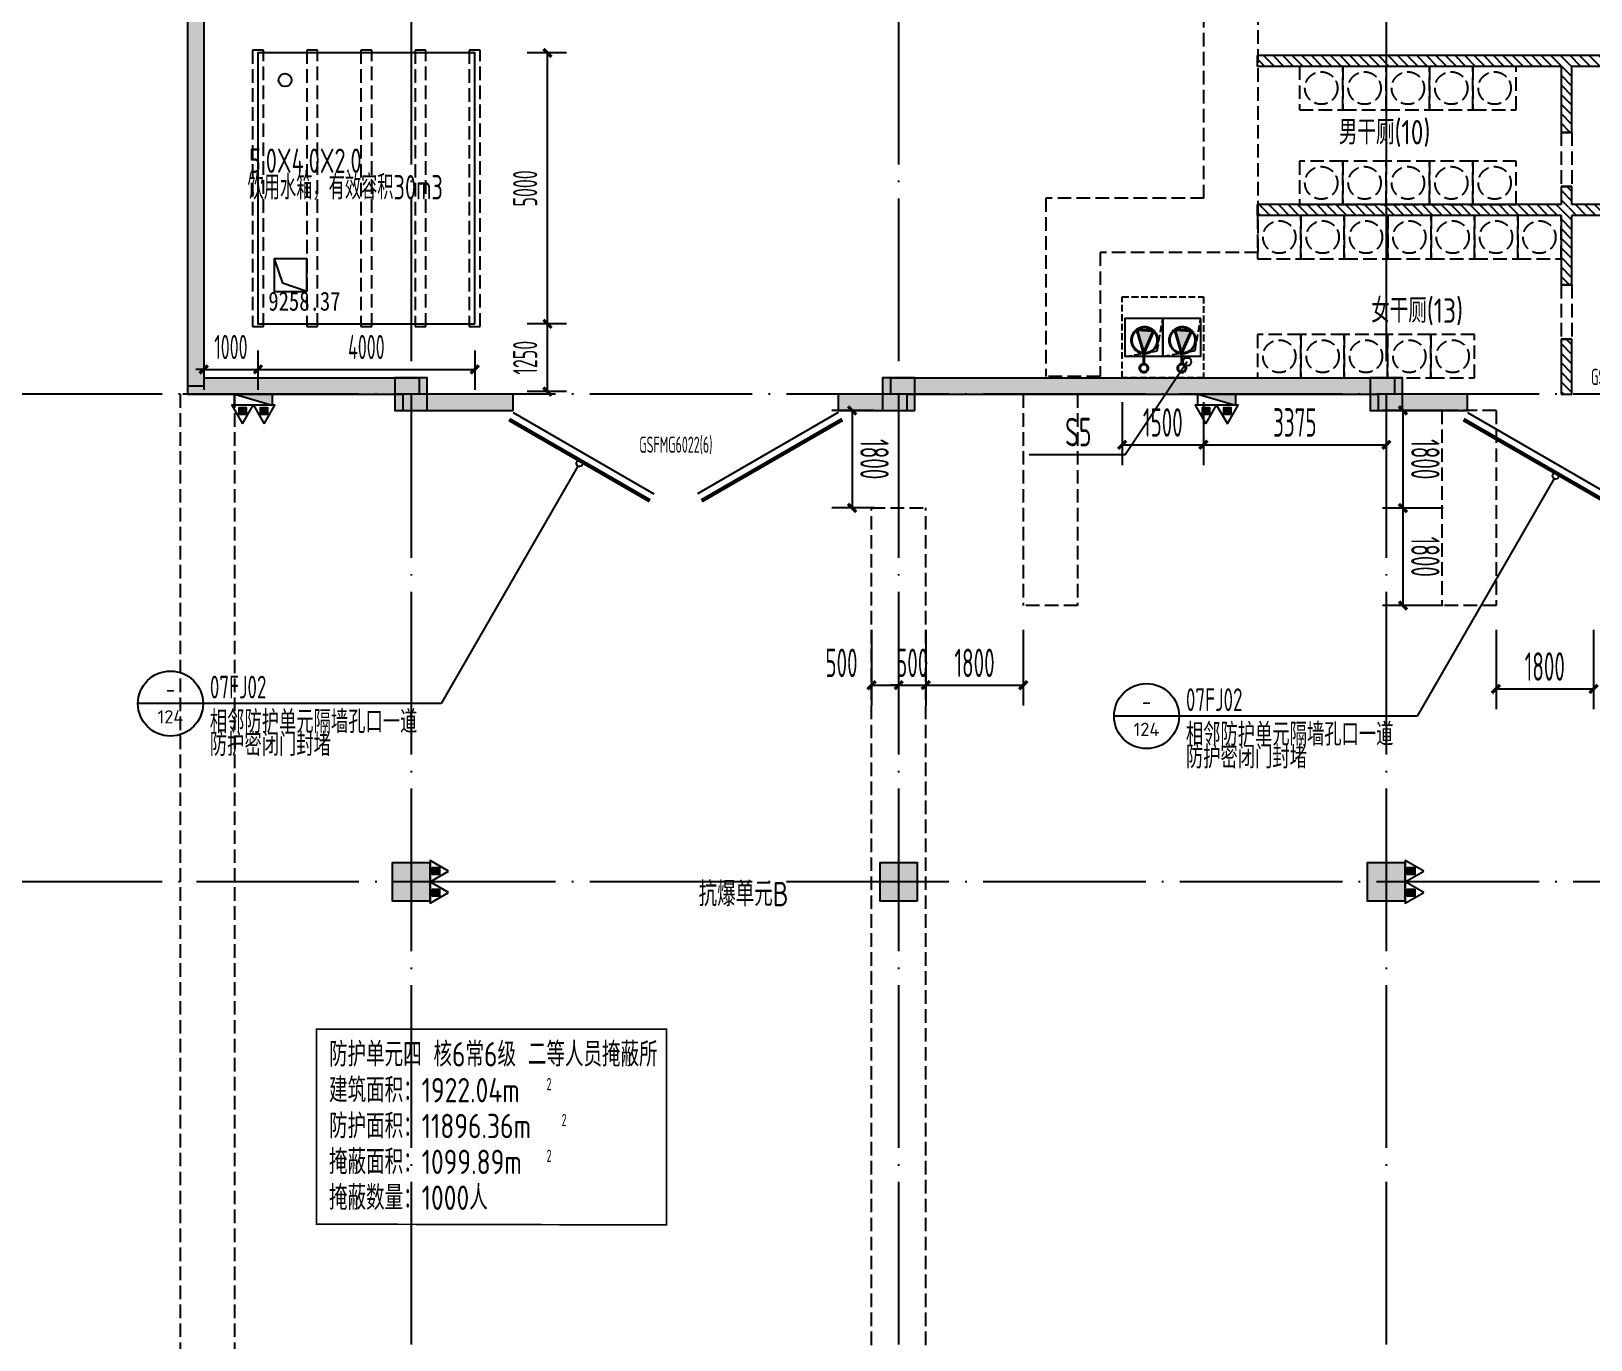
# Model space of a CAD drawing. Extents: x -473190 to 2138458, y -81875 to 2633646.
# Drawn here: x 1032846 to 1061632, y 45490 to 69642 of the extents above; entities that cross this region are included whole.
import ezdxf
from ezdxf.enums import TextEntityAlignment as Align

# ---------------------------------------------------------------- set-up
doc = ezdxf.new("R2010")
doc.units = 0
doc.header["$LTSCALE"] = 1000
for name, pattern in [('__DASH', [0.35, 0.25, -0.1]), ('DASH', [0.35, 0.25, -0.1]), ('DOTE', [2.42, 2, -0.2, 0.02, -0.2]), ('排水', [1.1, 1, -0.1])]:
    doc.linetypes.add(name, pattern=pattern)
for name, color, linetype in [('A-COLUMN', 2, 'Continuous'), ('A-PUB_HATCH', 8, 'Continuous'), ('A-WALL', 2, 'Continuous'), ('AXIS', 3, 'Continuous'), ('DIM_IDEN', 3, 'Continuous'), ('DOTE', 1, 'DOTE'), ('PUB_DIM', 3, 'Continuous'), ('PUB_HATCH', 8, 'Continuous'), ('PUB_TEXT', 7, 'Continuous'), ('RF-KBGQ', 15, 'Continuous'), ('RF-LZSS', 115, 'DASH'), ('RF-M', 4, 'Continuous'), ('RF-MBH', 11, 'Continuous'), ('RF-QT', 30, 'Continuous'), ('RF-ZQT', 2, 'Continuous'), ('TH_TEXT', 7, 'Continuous'), ('TWT_DASH', 8, 'DASH'), ('TWT_水箱', 7, 'Continuous'), ('VPIPE-废水', 31, 'DASH'), ('W-EQUIP_消火栓', 7, 'Continuous'), ('W-EQUIP_灭火器', 7, 'Continuous'), ('WINDOW', 4, 'Continuous'), ('排水', 4, 'Continuous'), ('水套管', 1, 'Continuous'), ('索引线', 252, 'Continuous'), ('集水坑', 4, 'Continuous')]:
    doc.layers.add(name, color=color, linetype=linetype)
doc.layers.add('GPS-污水', color=2, linetype='排水', lineweight=40)
doc.layers.add('RF-WZ', color=110, linetype='Continuous', lineweight=0)
doc.styles.add('_TCH_DIM_T3', font='tssdeng.shx', dxfattribs={"width": 0.564706, "bigfont": '@@@tssdchn.shx'})
doc.styles.add('_TCH_WINDOW', font='tssdeng.shx', dxfattribs={"width": 0.8, "height": 3.5, "bigfont": 'tssdchn.shx'})
doc.styles.get("Standard").update_dxf_attribs({"font": 'gbenor.shx', "bigfont": 'gbcbig.shx'})
doc.styles.add('TYDG_01', font='', dxfattribs={"width": 0.8})
doc.styles.add('TYDG_02', font='TSSDENG', dxfattribs={"width": 0.8, "bigfont": 'TSSDCHN'})
doc.styles.get('TYDG_01').set_extended_font_data('SimSun')
doc.dimstyles.new('_TCH_ARCH&&150', dxfattribs={"dimtxt": 525, "dimasz": 150, "dimexe": 375, "dimexo": 450, "dimgap": 150, "dimtad": 1, "dimdec": 0, "dimzin": 0, "dimdsep": 46, "dimtxsty": '_TCH_DIM_T3', "dimblk": 'ARCHTICK', "dimcen": 0.09, "dimclrt": 7, "dimazin": 2, "dimtfac": 1, "dimtdec": 0, "dimtix": 1, "dimtmove": 2, "dimatfit": 3, "dimfxl": 0, "dimtolj": 1, "dimtzin": 0, "dimarcsym": 0})
doc.dimstyles.new('_TWT_ARCH&&150', dxfattribs={"dimtxt": 446.25, "dimasz": 150, "dimexe": 375, "dimexo": 450, "dimgap": 189.375, "dimtad": 1, "dimdec": 0, "dimzin": 0, "dimdsep": 46, "dimtxsty": '_TCH_DIM_T3', "dimblk": 'ARCHTICK', "dimcen": 0.09, "dimclrt": 7, "dimazin": 2, "dimtfac": 1, "dimtdec": 0, "dimtix": 1, "dimtmove": 2, "dimatfit": 3, "dimfxl": 0, "dimtolj": 1, "dimtzin": 0, "dimarcsym": 0})
pattern_1 = [(45, (-477544.96, -71535.93), (-88.388383, 88.388383), [])]

# ---------------------------------------------------------------- blocks, each defined once
blk = doc.blocks.new('$SB01_1')
h = blk.add_hatch(color=256)
h.dxf.hatch_style = 1
h.paths.add_polyline_path([(-0.381, -0.323), (0.5, 0), (-0.381, 0.323)])
h.paths.add_polyline_path([(0, 0), (0.002, 0), (0.002, 0.001), (0, 0.001)], flags=24)
h.paths.add_polyline_path([(0, -0.002), (0.003, -0.002), (0.003, -0.001), (0, -0.001)], flags=24)
h.paths.add_polyline_path([(0, -0.003), (0.003, -0.003), (0.003, -0.002), (0, -0.002)], flags=24)
for p, q in [((0.5, 0), (-0.381, 0.323)), ((-0.381, 0.323), (-0.381, -0.323)), ((0.5, 0), (-0.381, -0.323))]:
    blk.add_line(p, q)
blk.add_circle((0, 0), 0.5)
at = {"flags": 1}
for tag, p in [('UNIT', (0, 0)), ('SPEC', (0, -0.002)), ('WHAT', (0, -0.003))]:
    blk.add_attdef(tag, p, '', height=0.001, dxfattribs=at)
blk = doc.blocks.new('人防集水坑')
at = {"layer": 'GPS-污水', "linetype": '排水'}
for p, q in [((307486, 701151), (307284, 701151)), ((307486, 700451), (307284, 700451))]:
    blk.add_line(p, q, dxfattribs=at)
for centre in [(307561, 701151), (307561, 700451)]:
    blk.add_circle(centre, 75, dxfattribs=at)
at = {"layer": '集水坑', "linetype": 'DASH', "ltscale": 0.5}
blk.add_lwpolyline([(306241, 700051), (306241, 701551), (307741, 701551), (307741, 700051)], close=True, dxfattribs=at)
at = {"layer": '集水坑', "linetype": 'Continuous', "ltscale": 0.5}
for points in [[(306641, 701501), (306641, 700801), (307341, 700801), (307341, 701501)], [(306641, 700801), (306641, 700101), (307341, 700101), (307341, 700801)]]:
    blk.add_lwpolyline(points, close=True, dxfattribs=at)
at = {"layer": '集水坑', "linetype": 'DASH', "ltscale": 0.5}
for points in [[(307341, 700801), (307237, 701397), (306641, 701501)], [(307347, 700101), (307243, 700697), (306647, 700801)]]:
    blk.add_lwpolyline(points, dxfattribs=at)
at = {"layer": 'GPS-污水', "linetype": '排水', "xscale": -480.0000000000002, "yscale": 480.0000000000002, "zscale": 480.0000000000002, "rotation": 176.2535374729293}
for p in [(307045, 701164, 0), (307045, 700464, 0)]:
    blk.add_blockref('$SB01_1', p, dxfattribs=at)
blk = doc.blocks.new('_ArchTick')
at = {"color": 0, "linetype": 'ByBlock', "const_width": 0.4}
blk.add_lwpolyline([(-0.5, -0.5), (0.5, 0.5)], dxfattribs=at)
blk = doc.blocks.new('*D5271')
at = {"layer": 'Defpoints', "color": 0, "transparency": 16777216}
for p in [(146759, -121368), (148259, -121368), (148259, -122602)]:
    blk.add_point(p, dxfattribs=at)
at = {"layer": 'PUB_DIM', "color": 0, "lineweight": -2, "transparency": 16777216}
for p, q in [((146759, -121818), (146759, -122977)), ((148259, -121818), (148259, -122977)), ((146759, -122602), (148259, -122602))]:
    blk.add_line(p, q, dxfattribs=at)
at = {"layer": 'PUB_DIM', "color": 0, "lineweight": -2, "transparency": 16777216, "xscale": 150, "yscale": 150, "zscale": 150, "rotation": 180}
blk.add_blockref('_ArchTick', (146759, -122602), dxfattribs=at)
at = {"layer": 'PUB_DIM', "color": 0, "lineweight": -2, "transparency": 16777216, "xscale": 150, "yscale": 150, "zscale": 150}
blk.add_blockref('_ArchTick', (148259, -122602), dxfattribs=at)
at = {"layer": 'PUB_DIM', "color": 7, "transparency": 16777216, "insert": (147509, -122190), "char_height": 525, "attachment_point": 5, "style": '_TCH_DIM_T3'}
blk.add_mtext('\\A1;1500', dxfattribs=at)
blk = doc.blocks.new('*D5272')
at = {"layer": 'Defpoints', "color": 0, "transparency": 16777216}
for p in [(148259, -121368), (151634, -121368), (151634, -122602)]:
    blk.add_point(p, dxfattribs=at)
at = {"layer": 'PUB_DIM', "color": 0, "lineweight": -2, "transparency": 16777216}
for p, q in [((148259, -121818), (148259, -122977)), ((151634, -121818), (151634, -122977)), ((148259, -122602), (151634, -122602))]:
    blk.add_line(p, q, dxfattribs=at)
at = {"layer": 'PUB_DIM', "color": 0, "lineweight": -2, "transparency": 16777216, "xscale": 150, "yscale": 150, "zscale": 150, "rotation": 180}
blk.add_blockref('_ArchTick', (148259, -122602), dxfattribs=at)
at = {"layer": 'PUB_DIM', "color": 0, "lineweight": -2, "transparency": 16777216, "xscale": 150, "yscale": 150, "zscale": 150}
blk.add_blockref('_ArchTick', (151634, -122602), dxfattribs=at)
at = {"layer": 'PUB_DIM', "color": 7, "transparency": 16777216, "insert": (149946, -122190), "char_height": 525, "attachment_point": 5, "style": '_TCH_DIM_T3'}
blk.add_mtext('\\A1;3375', dxfattribs=at)
blk = doc.blocks.new('$TwtSys$00000434')
for p, q in [((-0.5, 0.5), (-0.5, -0.5)), ((-0.5, -0.5), (0.5, 0.5)), ((0.5, 0.5), (-0.5, 0.5)), ((0.5, -0.5), (0.5, 0.5)), ((-0.5, -0.5), (0.5, -0.5))]:
    blk.add_line(p, q)
blk.add_solid([(0.5, -0.5), (0.5, 0.5), (-0.5, -0.5)])
blk = doc.blocks.new('$TwtSys$00000546')
h = blk.add_hatch()
h.set_pattern_fill('ANSI31', color=256, scale=200, style=0)
h.set_pattern_definition([(45, (-38543.802, -6670.83), (-17.67767, 17.67767), [])])
h.paths.add_polyline_path([(-65, 174), (65, 174), (65, 44), (-65, 44)])
for points in [[(0, 344), (-198, 0), (198, 0)], [(-65, 174), (65, 174), (65, 44), (-65, 44)]]:
    blk.add_lwpolyline(points, close=True)
blk = doc.blocks.new('$DorLib2D$00000207')
at = {"color": 0}
for p, q in [((-0.5, 0.0313), (-0.067, 0.2813)), ((0.5, 0.0313), (0.067, 0.2813))]:
    blk.add_line(p, q, dxfattribs=at)
at = {"color": 0, "const_width": 0.0125}
for points in [[(-0.5125, 0.0529), (-0.0795, 0.3029)], [(0.5125, 0.0529), (0.0795, 0.3029)]]:
    blk.add_lwpolyline(points, dxfattribs=at)
blk = doc.blocks.new('afasgasg')
at = {"layer": 'A-PUB_HATCH'}
for points in [[(451923.2, -752460.2), (451623.2, -752760.2), (455598.2, -752760.2), (455898.2, -752460.2)], [(455898.2, -752460.2), (455598.2, -752760.2), (455598.2, -753060.2), (455898.2, -752760.2)], [(464598.2, -752460.2), (464898.2, -752760.2), (473598.2, -752760.2), (473898.2, -752460.2)], [(464898.2, -752760.2), (464598.2, -752460.2), (464598.2, -752760.2), (464898.2, -753060.2)], [(473898.2, -752460.2), (473598.2, -752760.2), (473598.2, -753060.2), (473898.2, -752760.2)], [(455598.2, -753060.2), (457633.3, -753060.2), (457633.3, -752760.2), (455898.2, -752760.2)], [(464598.2, -752760.2), (463633.3, -752760.2), (463633.3, -753060.2), (464898.2, -753060.2)], [(473598.2, -753060.2), (475248.2, -753060.2), (475248.2, -752760.2), (473898.2, -752760.2)]]:
    blk.add_hatch(color=256, dxfattribs=at).paths.add_polyline_path(points)
at = {"layer": 'PUB_HATCH'}
blk.add_hatch(color=256, dxfattribs=at).paths.add_polyline_path([(451923.2, -744210.2), (451623.2, -744510.2), (451623.2, -752760.2), (451923.2, -752460.2)])
at = {"layer": 'RF-QT'}
for p, q in [((451923.2, -744210.2), (451923.2, -752460.2)), ((451623.2, -744510.2), (451623.2, -752760.2)), ((451923.2, -752460.2), (455898.2, -752460.2)), ((455898.2, -752460.2), (455898.2, -752760.2)), ((464598.2, -752460.2), (473898.2, -752460.2)), ((464598.2, -752460.2), (464598.2, -752760.2)), ((473898.2, -752460.2), (473898.2, -752760.2)), ((451623.2, -752760.2), (455598.2, -752760.2)), ((455598.2, -752760.2), (455598.2, -753060.2)), ((457633.3, -752760.2), (455898.2, -752760.2)), ((457633.3, -753060.2), (457633.3, -752760.2)), ((464598.2, -752760.2), (463633.3, -752760.2)), ((463633.3, -752760.2), (463633.3, -753060.2)), ((464898.2, -752760.2), (473598.2, -752760.2)), ((464898.2, -752760.2), (464898.2, -753060.2)), ((473598.2, -752760.2), (473598.2, -753060.2)), ((475248.2, -752760.2), (473898.2, -752760.2)), ((475248.2, -753060.2), (475248.2, -752760.2)), ((455598.2, -753060.2), (457633.3, -753060.2)), ((463633.3, -753060.2), (464898.2, -753060.2)), ((473598.2, -753060.2), (475248.2, -753060.2))]:
    blk.add_line(p, q, dxfattribs=at)
at = {"layer": 'RF-M'}
ref = blk.add_blockref('$DorLib2D$00000207', (478248.2, -752910.2), dxfattribs=dict(at, xscale=-6000, yscale=-6000, zscale=300))
ref.add_attrib('A', 'GSFMG6022(6)', (477528.1, -752590.3), dxfattribs={"layer": 'RF-MBH', "height": 297.5, "style": '_TCH_WINDOW', "width": 0.564706})
ref = blk.add_blockref('$DorLib2D$00000207', (460633.3, -752910.2), dxfattribs=dict(at, xscale=6000, yscale=6000, zscale=300, rotation=180))
ref.add_attrib('A', 'GSFMG6022(6)', (459960.6, -753840.1), dxfattribs={"layer": 'RF-MBH', "height": 297.5, "style": '_TCH_WINDOW', "width": 0.564706})
blk = doc.blocks.new('*D5731')
at = {"layer": 'Defpoints', "color": 0, "transparency": 16777216}
for p in [(-220370, -208958), (-218899, -208958), (-220370, -210758)]:
    blk.add_point(p, dxfattribs=at)
at = {"layer": 'PUB_DIM', "color": 0, "lineweight": -2, "transparency": 16777216}
for p, q in [((-219920, -208958), (-218524, -208958)), ((-218899, -210758), (-218899, -208958)), ((-219920, -210758), (-218524, -210758))]:
    blk.add_line(p, q, dxfattribs=at)
at = {"layer": 'PUB_DIM', "color": 0, "lineweight": -2, "transparency": 16777216, "xscale": 150, "yscale": 150, "zscale": 150}
for p, rotation in [((-218899, -208958), 90), ((-218899, -210758), 270)]:
    blk.add_blockref('_ArchTick', p, dxfattribs=dict(at, rotation=rotation))
at = {"layer": 'PUB_DIM', "color": 7, "transparency": 16777216, "insert": (-219311, -209858), "char_height": 525, "attachment_point": 5, "rotation": 90, "style": '_TCH_DIM_T3'}
blk.add_mtext('\\A1;1800', dxfattribs=at)
blk = doc.blocks.new('*D5732')
at = {"layer": 'Defpoints', "color": 0, "transparency": 16777216}
for p in [(-220370, -210758), (-218899, -210758), (-220370, -211258)]:
    blk.add_point(p, dxfattribs=at)
at = {"layer": 'PUB_DIM', "color": 0, "lineweight": -2, "transparency": 16777216}
for p, q in [((-218899, -210758), (-218899, -210608)), ((-219920, -210758), (-218524, -210758)), ((-218899, -211258), (-218899, -210758)), ((-219920, -211258), (-218524, -211258)), ((-218899, -211258), (-218899, -211408))]:
    blk.add_line(p, q, dxfattribs=at)
at = {"layer": 'PUB_DIM', "color": 0, "lineweight": -2, "transparency": 16777216, "xscale": 150, "yscale": 150, "zscale": 150}
for p, rotation in [((-218899, -210758), 270), ((-218899, -211258), 90)]:
    blk.add_blockref('_ArchTick', p, dxfattribs=dict(at, rotation=rotation))
at = {"layer": 'PUB_DIM', "color": 7, "transparency": 16777216, "insert": (-219311, -211008), "char_height": 525, "attachment_point": 5, "rotation": 90, "style": '_TCH_DIM_T3'}
blk.add_mtext('\\A1;500', dxfattribs=at)
blk = doc.blocks.new('*D5733')
at = {"layer": 'Defpoints', "color": 0, "transparency": 16777216}
for p in [(-220370, -211258), (-218899, -211258), (-220370, -211758)]:
    blk.add_point(p, dxfattribs=at)
at = {"layer": 'PUB_DIM', "color": 0, "lineweight": -2, "transparency": 16777216}
for p, q in [((-219920, -211258), (-218524, -211258)), ((-218899, -211758), (-218899, -211258)), ((-219920, -211758), (-218524, -211758))]:
    blk.add_line(p, q, dxfattribs=at)
at = {"layer": 'PUB_DIM', "color": 0, "lineweight": -2, "transparency": 16777216, "xscale": 150, "yscale": 150, "zscale": 150}
for p, rotation in [((-218899, -211258), 90), ((-218899, -211758), 270)]:
    blk.add_blockref('_ArchTick', p, dxfattribs=dict(at, rotation=rotation))
at = {"layer": 'PUB_DIM', "color": 7, "transparency": 16777216, "insert": (-219311, -212313), "char_height": 525, "attachment_point": 5, "rotation": 90, "style": '_TCH_DIM_T3'}
blk.add_mtext('\\A1;500', dxfattribs=at)
blk = doc.blocks.new('*D5734')
at = {"layer": 'Defpoints', "color": 0, "transparency": 16777216}
for p in [(-223969, -211258), (-222170, -211258), (-222170, -212117)]:
    blk.add_point(p, dxfattribs=at)
at = {"layer": 'PUB_DIM', "color": 0, "lineweight": -2, "transparency": 16777216}
for p, q in [((-223969, -211708), (-223969, -212492)), ((-222170, -211708), (-222170, -212492)), ((-223969, -212117), (-222170, -212117))]:
    blk.add_line(p, q, dxfattribs=at)
at = {"layer": 'PUB_DIM', "color": 0, "lineweight": -2, "transparency": 16777216, "xscale": 150, "yscale": 150, "zscale": 150, "rotation": 180}
blk.add_blockref('_ArchTick', (-223969, -212117), dxfattribs=at)
at = {"layer": 'PUB_DIM', "color": 0, "lineweight": -2, "transparency": 16777216, "xscale": 150, "yscale": 150, "zscale": 150}
blk.add_blockref('_ArchTick', (-222170, -212117), dxfattribs=at)
at = {"layer": 'PUB_DIM', "color": 7, "transparency": 16777216, "insert": (-223070, -211705), "char_height": 525, "attachment_point": 5, "style": '_TCH_DIM_T3'}
blk.add_mtext('\\A1;1800 ', dxfattribs=at)
blk = doc.blocks.new('*D5738')
at = {"layer": 'Defpoints', "color": 0, "transparency": 16777216}
for p in [(-223969, -200758), (-222169, -200758), (-222169, -201950)]:
    blk.add_point(p, dxfattribs=at)
at = {"layer": 'PUB_DIM', "color": 0, "lineweight": -2, "transparency": 16777216}
for p, q in [((-223969, -201208), (-223969, -202325)), ((-222169, -201208), (-222169, -202325)), ((-223969, -201950), (-222169, -201950))]:
    blk.add_line(p, q, dxfattribs=at)
at = {"layer": 'PUB_DIM', "color": 0, "lineweight": -2, "transparency": 16777216, "xscale": 150, "yscale": 150, "zscale": 150, "rotation": 180}
blk.add_blockref('_ArchTick', (-223969, -201950), dxfattribs=at)
at = {"layer": 'PUB_DIM', "color": 0, "lineweight": -2, "transparency": 16777216, "xscale": 150, "yscale": 150, "zscale": 150}
blk.add_blockref('_ArchTick', (-222169, -201950), dxfattribs=at)
at = {"layer": 'PUB_DIM', "color": 7, "transparency": 16777216, "insert": (-223069, -201537), "char_height": 525, "attachment_point": 5, "style": '_TCH_DIM_T3'}
blk.add_mtext('\\A1;1800', dxfattribs=at)
blk = doc.blocks.new('*D5739')
at = {"layer": 'Defpoints', "color": 0, "transparency": 16777216}
for p in [(-222169, -200758), (-220369, -200758), (-220369, -201950)]:
    blk.add_point(p, dxfattribs=at)
at = {"layer": 'PUB_DIM', "color": 0, "lineweight": -2, "transparency": 16777216}
for p, q in [((-222169, -201208), (-222169, -202325)), ((-220369, -201208), (-220369, -202325)), ((-222169, -201950), (-220369, -201950))]:
    blk.add_line(p, q, dxfattribs=at)
at = {"layer": 'PUB_DIM', "color": 0, "lineweight": -2, "transparency": 16777216, "xscale": 150, "yscale": 150, "zscale": 150, "rotation": 180}
blk.add_blockref('_ArchTick', (-222169, -201950), dxfattribs=at)
at = {"layer": 'PUB_DIM', "color": 0, "lineweight": -2, "transparency": 16777216, "xscale": 150, "yscale": 150, "zscale": 150}
blk.add_blockref('_ArchTick', (-220369, -201950), dxfattribs=at)
at = {"layer": 'PUB_DIM', "color": 7, "transparency": 16777216, "insert": (-221269, -201537), "char_height": 525, "attachment_point": 5, "style": '_TCH_DIM_T3'}
blk.add_mtext('\\A1;1800', dxfattribs=at)
blk = doc.blocks.new('*D5740')
at = {"layer": 'Defpoints', "color": 0, "transparency": 16777216}
for p in [(-220369, -198433), (-218831, -198433), (-220369, -200233)]:
    blk.add_point(p, dxfattribs=at)
at = {"layer": 'PUB_DIM', "color": 0, "lineweight": -2, "transparency": 16777216}
for p, q in [((-219919, -198433), (-218456, -198433)), ((-218831, -200233), (-218831, -198433)), ((-219919, -200233), (-218456, -200233))]:
    blk.add_line(p, q, dxfattribs=at)
at = {"layer": 'PUB_DIM', "color": 0, "lineweight": -2, "transparency": 16777216, "xscale": 150, "yscale": 150, "zscale": 150}
for p, rotation in [((-218831, -198433), 90), ((-218831, -200233), 270)]:
    blk.add_blockref('_ArchTick', p, dxfattribs=dict(at, rotation=rotation))
at = {"layer": 'PUB_DIM', "color": 7, "transparency": 16777216, "insert": (-219244, -199333), "char_height": 525, "attachment_point": 5, "rotation": 90, "style": '_TCH_DIM_T3'}
blk.add_mtext('\\A1;1800', dxfattribs=at)
blk = doc.blocks.new('*D5824')
at = {"layer": 'Defpoints', "color": 0, "transparency": 16777216}
for p in [(-77481, -95400), (-76681, -95400), (-76681, -96650)]:
    blk.add_point(p, dxfattribs=at)
at = {"layer": 'TWT_水箱', "color": 0, "lineweight": -2, "transparency": 16777216}
for p, q in [((-77131, -95400), (-77856, -95400)), ((-77481, -96650), (-77481, -95400)), ((-77131, -96650), (-77856, -96650))]:
    blk.add_line(p, q, dxfattribs=at)
at = {"layer": 'TWT_水箱', "color": 0, "lineweight": -2, "transparency": 16777216, "xscale": 150, "yscale": 150, "zscale": 150}
for p, rotation in [((-77481, -95400), 90), ((-77481, -96650), 270)]:
    blk.add_blockref('_ArchTick', p, dxfattribs=dict(at, rotation=rotation))
at = {"layer": 'TWT_水箱', "color": 7, "transparency": 16777216, "insert": (-77894, -96025), "char_height": 446.2, "attachment_point": 5, "rotation": 90, "style": '_TCH_DIM_T3'}
blk.add_mtext('\\A1;1250', dxfattribs=at)
blk = doc.blocks.new('*D5825')
at = {"layer": 'Defpoints', "color": 0, "transparency": 16777216}
for p in [(-77481, -90400), (-76681, -90400), (-76681, -95400)]:
    blk.add_point(p, dxfattribs=at)
at = {"layer": 'TWT_水箱', "color": 0, "lineweight": -2, "transparency": 16777216}
for p, q in [((-77131, -90400), (-77856, -90400)), ((-77481, -95400), (-77481, -90400)), ((-77131, -95400), (-77856, -95400))]:
    blk.add_line(p, q, dxfattribs=at)
at = {"layer": 'TWT_水箱', "color": 0, "lineweight": -2, "transparency": 16777216, "xscale": 150, "yscale": 150, "zscale": 150}
for p, rotation in [((-77481, -90400), 90), ((-77481, -95400), 270)]:
    blk.add_blockref('_ArchTick', p, dxfattribs=dict(at, rotation=rotation))
at = {"layer": 'TWT_水箱', "color": 7, "transparency": 16777216, "insert": (-77894, -92900), "char_height": 446.2, "attachment_point": 5, "rotation": 90, "style": '_TCH_DIM_T3'}
blk.add_mtext('\\A1;5000', dxfattribs=at)
blk = doc.blocks.new('*D5826')
at = {"layer": 'Defpoints', "color": 0, "transparency": 16777216}
for p in [(-83825, -95440), (-82825, -95440), (-82825, -96240)]:
    blk.add_point(p, dxfattribs=at)
at = {"layer": 'TWT_水箱', "color": 0, "lineweight": -2, "transparency": 16777216}
for p, q in [((-83825, -95890), (-83825, -96615)), ((-82825, -95890), (-82825, -96615)), ((-83825, -96240), (-83975, -96240)), ((-83825, -96240), (-82825, -96240)), ((-82825, -96240), (-82675, -96240))]:
    blk.add_line(p, q, dxfattribs=at)
at = {"layer": 'TWT_水箱', "color": 0, "lineweight": -2, "transparency": 16777216, "xscale": 150, "yscale": 150, "zscale": 150}
blk.add_blockref('_ArchTick', (-83825, -96240), dxfattribs=at)
at = {"layer": 'TWT_水箱', "color": 0, "lineweight": -2, "transparency": 16777216, "xscale": 150, "yscale": 150, "zscale": 150, "rotation": 180}
blk.add_blockref('_ArchTick', (-82825, -96240), dxfattribs=at)
at = {"layer": 'TWT_水箱', "color": 7, "transparency": 16777216, "insert": (-83325, -95827), "char_height": 446.2, "attachment_point": 5, "style": '_TCH_DIM_T3'}
blk.add_mtext('\\A1;1000', dxfattribs=at)
blk = doc.blocks.new('*D5827')
at = {"layer": 'Defpoints', "color": 0, "transparency": 16777216}
for p in [(-82825, -95440), (-78825, -95440), (-78825, -96240)]:
    blk.add_point(p, dxfattribs=at)
at = {"layer": 'TWT_水箱', "color": 0, "lineweight": -2, "transparency": 16777216}
for p, q in [((-82825, -95890), (-82825, -96615)), ((-78825, -95890), (-78825, -96615)), ((-82825, -96240), (-78825, -96240))]:
    blk.add_line(p, q, dxfattribs=at)
at = {"layer": 'TWT_水箱', "color": 0, "lineweight": -2, "transparency": 16777216, "xscale": 150, "yscale": 150, "zscale": 150, "rotation": 180}
blk.add_blockref('_ArchTick', (-82825, -96240), dxfattribs=at)
at = {"layer": 'TWT_水箱', "color": 0, "lineweight": -2, "transparency": 16777216, "xscale": 150, "yscale": 150, "zscale": 150}
blk.add_blockref('_ArchTick', (-78825, -96240), dxfattribs=at)
at = {"layer": 'TWT_水箱', "color": 7, "transparency": 16777216, "insert": (-80825, -95827), "char_height": 446.2, "attachment_point": 5, "style": '_TCH_DIM_T3'}
blk.add_mtext('\\A1;4000', dxfattribs=at)
blk = doc.blocks.new('*D1823')
at = {"layer": 'AXIS', "color": 0, "lineweight": -2, "transparency": 16777216}
for p, q in [((1105425, 49351), (1109048, 46089)), ((1019273, -53056), (1108769, 46340)), ((1015929, -50045), (1019551, -53307))]:
    blk.add_line(p, q, dxfattribs=at)
at = {"layer": 'Defpoints', "color": 0, "transparency": 16777216}
for p in [(1105090, 49652), (1108769, 46340), (1015594, -49743)]:
    blk.add_point(p, dxfattribs=at)
at = {"layer": 'AXIS', "color": 0, "lineweight": -2, "transparency": 16777216, "xscale": 150, "yscale": 150, "zscale": 150}
for p, rotation in [((1108769, 46340), 47.99999999999579), ((1019273, -53056), 227.9999999999958)]:
    blk.add_blockref('_ArchTick', p, dxfattribs=dict(at, rotation=rotation))
at = {"layer": 'AXIS', "color": 7, "transparency": 16777216, "insert": (1063714, -3082), "char_height": 525, "attachment_point": 5, "rotation": 48, "style": '_TCH_DIM_T3'}
blk.add_mtext('\\A1;133750', dxfattribs=at)
blk = doc.blocks.new('_FZH')
blk.add_lwpolyline([(-0.5, -0.5), (0.5, -0.5), (0.5, 0.5), (-0.5, 0.5)], close=True)
at = {"layer": 'PUB_HATCH'}
blk.add_solid([(-0.5, -0.5), (0.5, -0.5), (-0.5, 0.5), (0.5, 0.5)], dxfattribs=at)
blk = doc.blocks.new('A$C3672542B')
at = {"layer": '排水', "color": 3, "linetype": 'DASH'}
for points in [[(145518.2, -118627.7, 0, 0, 0), (146230.1, -119339.6, 160, 0, 0), (146654.3, -119763.9, 0, 0, 0)], [(149499.2, -118627.7, 0, 0, 0), (148787.3, -119339.6, 160, 0, 0), (148363.1, -119763.9, 0, 0, 0)]]:
    blk.add_lwpolyline(points, format="xyseb", dxfattribs=at)
at = {"layer": '集水坑', "linetype": 'Continuous', "rotation": 270}
blk.add_blockref('人防集水坑', (-553292, 186372.8), dxfattribs=at)
at = {"layer": 'PUB_DIM'}
for p1, p2, picture, middle in [((146758.7, -121368.2), (148258.7, -121368.2), '*D5271', (147508.7, -122189.7)), ((148258.7, -121368.2), (151633.7, -121368.2), '*D5272', (149946.2, -122189.7))]:
    dim = blk.add_aligned_dim(p1=p1, p2=p2, distance=-1234, dimstyle='_TCH_ARCH&&150', dxfattribs=at)
    dim.commit()
    dim.dimension.update_dxf_attribs({"geometry": picture, "text_midpoint": middle})
blk = doc.blocks.new('zsgc')
at = {"layer": 'PUB_HATCH'}
h = blk.add_hatch(dxfattribs=at)
h.set_pattern_fill('普通砖', color=256, scale=50, style=0)
h.set_pattern_definition(pattern_1)
h.paths.add_polyline_path([(-230319.5, -197632.5), (-230519.5, -197432.5), (-230519.5, -198932.5), (-230386.1, -198932.5), (-230319.5, -198832.5)])
h = blk.add_hatch(dxfattribs=at)
h.set_pattern_fill('普通砖', color=256, scale=50, style=0)
h.set_pattern_definition(pattern_1)
h.paths.add_polyline_path([(-227669.5, -197565.9), (-227769.5, -197632.5), (-227769.5, -198832.5), (-227669.5, -198932.5), (-227569.5, -198832.5), (-227569.5, -197632.5)])
h = blk.add_hatch(dxfattribs=at)
h.set_pattern_fill('普通砖', color=256, scale=50, style=0)
h.set_pattern_definition(pattern_1)
h.paths.add_polyline_path([(-230319.5, -199032.5), (-229101.7, -199032.5), (-229101.7, -198832.5), (-230319.5, -198832.5), (-230386.1, -198932.5)])
h = blk.add_hatch(dxfattribs=at)
h.set_pattern_fill('普通砖', color=256, scale=50, style=0)
h.set_pattern_definition(pattern_1)
h.paths.add_polyline_path([(-227769.5, -198832.5), (-228101.7, -198832.5), (-228101.7, -199032.5), (-227769.5, -199032.5), (-227669.5, -198932.5)])
h = blk.add_hatch(dxfattribs=at)
h.set_pattern_fill('普通砖', color=256, scale=50, style=0)
h.set_pattern_definition(pattern_1)
h.paths.add_polyline_path([(-227569.5, -199032.5), (-226286.6, -199032.5), (-226286.6, -198832.5), (-227569.5, -198832.5), (-227669.5, -198932.5)])
h = blk.add_hatch(dxfattribs=at)
h.set_pattern_fill('普通砖', color=256, scale=50, style=0)
h.set_pattern_definition(pattern_1)
h.paths.add_polyline_path([(-224269.5, -198832.5), (-225286.6, -198832.5), (-225286.6, -199032.5), (-224269.5, -199032.5)])
h = blk.add_hatch(dxfattribs=at)
h.set_pattern_fill('普通砖', color=256, scale=50, style=0)
h.set_pattern_definition(pattern_1)
h.paths.add_polyline_path([(-230386.1, -198932.5), (-230519.5, -198932.5), (-230519.5, -204632.9), (-230319.5, -204632.9), (-230319.5, -199032.5)])
h = blk.add_hatch(dxfattribs=at)
h.set_pattern_fill('普通砖', color=256, scale=50, style=0)
h.set_pattern_definition(pattern_1)
h.paths.add_polyline_path([(-227669.5, -198932.5), (-227769.5, -199032.5), (-227769.5, -204632.9), (-227569.5, -204632.9), (-227569.5, -199032.5)])
at = {"layer": 'RF-KBGQ', "color": 15, "linetype": 'DASH'}
for p, q in [((-223969.5, -200232.5), (-220369.5, -200232.5)), ((-223969.5, -200232.5), (-223969.5, -201232.5)), ((-220369.5, -200232.5), (-220369.5, -201232.5)), ((-223969.5, -201232.5), (-220369.5, -201232.5)), ((-226886.3, -204622.9), (-254244.5, -204622.9)), ((-226886.3, -204622.9), (-226886.3, -207541.1)), ((-227886.3, -205622.9), (-254244.5, -205622.9)), ((-227886.3, -205622.9), (-227886.3, -208541.1)), ((-226886.3, -207541.1), (-224595.3, -207541.1)), ((-224595.3, -207541.1), (-224595.3, -208541.1)), ((-224269.5, -207957.9), (-220370.2, -207957.9)), ((-224269.5, -207957.9), (-224269.5, -208957.9)), ((-220370.2, -207957.9), (-220370.2, -208957.9)), ((-227886.3, -208541.1), (-224595.3, -208541.1)), ((-224269.5, -208957.9), (-220370.2, -208957.9)), ((-197270.2, -210757.9), (-222170.2, -210757.9)), ((-222170.2, -211757.9), (-222170.2, -210757.9)), ((-197270.2, -211757.9), (-222170.2, -211757.9)), ((-224269.5, -223519), (-199069.5, -223519)), ((-224269.5, -223519), (-224269.5, -224519)), ((-224269.5, -224519), (-199069.5, -224519))]:
    blk.add_line(p, q, dxfattribs=at)
at = {"layer": 'RF-LZSS', "linetype": 'DASH'}
for points in [[(-226769.5, -199032.5), (-227569.5, -199032.5), (-227569.5, -199832.5), (-226769.5, -199832.5), (-226769.5, -199032.5)], [(-229519.5, -199858.6), (-230319.5, -199858.6), (-230319.5, -200658.6), (-229519.5, -200658.6), (-229519.5, -199858.6)], [(-227769.5, -199858.6), (-228569.5, -199858.6), (-228569.5, -200658.6), (-227769.5, -200658.6), (-227769.5, -199858.6)], [(-226769.5, -199832.5), (-227569.5, -199832.5), (-227569.5, -200632.5), (-226769.5, -200632.5), (-226769.5, -199832.5)], [(-226769.5, -200632.5), (-227569.5, -200632.5), (-227569.5, -201432.5), (-226769.5, -201432.5), (-226769.5, -200632.5)], [(-224569.5, -200632.9), (-225369.5, -200632.9), (-225369.5, -201432.9), (-224569.5, -201432.9), (-224569.5, -200632.9)], [(-229519.5, -200658.6), (-230319.5, -200658.6), (-230319.5, -201458.6), (-229519.5, -201458.6), (-229519.5, -200658.6)], [(-227769.5, -200658.6), (-228569.5, -200658.6), (-228569.5, -201458.6), (-227769.5, -201458.6), (-227769.5, -200658.6)], [(-229519.5, -201458.6), (-230319.5, -201458.6), (-230319.5, -202258.6), (-229519.5, -202258.6), (-229519.5, -201458.6)], [(-227769.5, -201458.6), (-228569.5, -201458.6), (-228569.5, -202258.6), (-227769.5, -202258.6), (-227769.5, -201458.6)], [(-226769.5, -201432.5), (-227569.5, -201432.5), (-227569.5, -202232.5), (-226769.5, -202232.5), (-226769.5, -201432.5)], [(-224569.5, -201432.9), (-225369.5, -201432.9), (-225369.5, -202232.9), (-224569.5, -202232.9), (-224569.5, -201432.9)], [(-229519.5, -202258.6), (-230319.5, -202258.6), (-230319.5, -203058.6), (-229519.5, -203058.6), (-229519.5, -202258.6)], [(-227769.5, -202258.6), (-228569.5, -202258.6), (-228569.5, -203058.6), (-227769.5, -203058.6), (-227769.5, -202258.6)], [(-226769.5, -202232.5), (-227569.5, -202232.5), (-227569.5, -203032.5), (-226769.5, -203032.5), (-226769.5, -202232.5)], [(-224569.5, -202232.9), (-225369.5, -202232.9), (-225369.5, -203032.9), (-224569.5, -203032.9), (-224569.5, -202232.9)], [(-229519.5, -203058.6), (-230319.5, -203058.6), (-230319.5, -203858.6), (-229519.5, -203858.6), (-229519.5, -203058.6)], [(-227769.5, -203058.6), (-228569.5, -203058.6), (-228569.5, -203858.6), (-227769.5, -203858.6), (-227769.5, -203058.6)], [(-226769.5, -203032.5), (-227569.5, -203032.5), (-227569.5, -203832.5), (-226769.5, -203832.5), (-226769.5, -203032.5)], [(-224569.5, -203032.9), (-225369.5, -203032.9), (-225369.5, -203832.9), (-224569.5, -203832.9), (-224569.5, -203032.9)], [(-226769.5, -203832.5), (-227569.5, -203832.5), (-227569.5, -204632.5), (-226769.5, -204632.5), (-226769.5, -203832.5)], [(-224569.5, -203832.9), (-225369.5, -203832.9), (-225369.5, -204632.9), (-224569.5, -204632.9), (-224569.5, -203832.9)]]:
    blk.add_lwpolyline(points, dxfattribs=at)
for centre in [(-227169.5, -199432.5), (-229919.5, -200258.6), (-228169.5, -200258.6), (-227169.5, -200232.5), (-229919.5, -201058.6), (-228169.5, -201058.6), (-227169.5, -201032.5), (-224969.5, -201032.9), (-229919.5, -201858.6), (-228169.5, -201858.6), (-227169.5, -201832.5), (-224969.5, -201832.9), (-229919.5, -202658.6), (-228169.5, -202658.6), (-227169.5, -202632.5), (-224969.5, -202632.9), (-229919.5, -203458.6), (-228169.5, -203458.6), (-227169.5, -203432.5), (-224969.5, -203432.9), (-227169.5, -204232.5), (-224969.5, -204232.9)]:
    blk.add_circle(centre, 300, dxfattribs=at)
at = {"layer": 'RF-ZQT'}
for p, q in [((-230519.5, -197432.5), (-230519.5, -198932.5)), ((-230319.5, -197632.5), (-230319.5, -198832.5)), ((-227769.5, -197632.5), (-227769.5, -198832.5)), ((-227569.5, -197632.5), (-227569.5, -198832.5)), ((-229101.7, -198832.5), (-230319.5, -198832.5)), ((-229101.7, -199032.5), (-229101.7, -198832.5)), ((-227769.5, -198832.5), (-228101.7, -198832.5)), ((-228101.7, -198832.5), (-228101.7, -199032.5)), ((-226286.6, -198832.5), (-227569.5, -198832.5)), ((-226286.6, -199032.5), (-226286.6, -198832.5)), ((-224269.5, -198832.5), (-225286.6, -198832.5)), ((-225286.6, -198832.5), (-225286.6, -199032.5)), ((-224269.5, -199032.5), (-224269.5, -198832.5)), ((-230519.5, -198932.5), (-230519.5, -204632.9)), ((-230319.5, -199032.5), (-229101.7, -199032.5)), ((-230319.5, -199032.5), (-230319.5, -204632.9)), ((-228101.7, -199032.5), (-227769.5, -199032.5)), ((-227769.5, -199032.5), (-227769.5, -204632.9)), ((-227569.5, -199032.5), (-226286.6, -199032.5)), ((-227569.5, -199032.5), (-227569.5, -204632.9)), ((-225286.6, -199032.5), (-224269.5, -199032.5)), ((-230319.5, -204632.9), (-230519.5, -204632.9)), ((-227569.5, -204632.9), (-227769.5, -204632.9))]:
    blk.add_line(p, q, dxfattribs=at)
at = {"layer": 'WINDOW', "linetype": 'DASH'}
for p, q in [((-229101.7, -198832.5), (-229101.7, -199032.5)), ((-228101.7, -199032.5), (-228101.7, -198832.5)), ((-226286.6, -198832.5), (-226286.6, -199032.5)), ((-225286.6, -199032.5), (-225286.6, -198832.5))]:
    blk.add_line(p, q, dxfattribs=at)
at = {"layer": 'WINDOW', "linetype": '__DASH'}
for p, q in [((-229101.7, -198832.5, 800), (-228101.7, -198832.5, 800)), ((-226286.6, -198832.5), (-225286.6, -198832.5)), ((-229101.7, -199032.5, 800), (-228101.7, -199032.5, 800)), ((-226286.6, -199032.5), (-225286.6, -199032.5))]:
    blk.add_line(p, q, dxfattribs=at)
at = {"layer": 'RF-WZ', "style": 'TYDG_02', "width": 0.8}
for s, p in [('女干厕(13)', (-225586.9, -202536.3)), ('男干厕(10)', (-228879.5, -203132.9)), ('抗爆单元B', (-214819.5, -214949.9))]:
    blk.add_text(s, height=450, rotation=90, dxfattribs=at).set_placement(p)
at = {"layer": 'PUB_DIM'}
for p1, p2, distance, picture, middle in [((-220369.5, -200232.5), (-220369.5, -198432.5), -1538, '*D5740', (-219244, -199332.5)), ((-223969.5, -200757.9), (-222169.5, -200757.9), -1191.9, '*D5738', (-223069.5, -201537.4)), ((-222169.5, -200757.9), (-220369.5, -200757.9), -1191.9, '*D5739', (-221269.5, -201537.4)), ((-220370.2, -210757.9), (-220370.2, -208957.9), -1471.7, '*D5731', (-219311, -209857.9)), ((-220370.2, -211257.9), (-220370.2, -210757.9), -1471.7, '*D5732', (-219311, -211007.9))]:
    dim = blk.add_aligned_dim(p1=p1, p2=p2, distance=distance, dimstyle='_TCH_ARCH&&150', dxfattribs=at)
    dim.commit()
    dim.dimension.update_dxf_attribs({"geometry": picture, "text_midpoint": middle})
dim = blk.add_aligned_dim(p1=(-223969.5, -211257.9), p2=(-222170.2, -211257.9), distance=-859.1, text='1800 ', dimstyle='_TCH_ARCH&&150', dxfattribs=at)
dim.commit()
dim.dimension.update_dxf_attribs({"geometry": '*D5734', "text_midpoint": (-223069.8, -211704.6)})
dim = blk.add_linear_dim(base=(-218898.5, -211257.9), p1=(-220370.2, -211757.9), p2=(-220370.2, -211257.9), angle=90, dimstyle='_TCH_ARCH&&150', dxfattribs=at)
dim.commit()
dim.dimension.update_dxf_attribs({"geometry": '*D5733', "text_midpoint": (-219311, -212312.9), "dimtype": 161})
blk = doc.blocks.new('A$C26D95103')
at = {"layer": 'TWT_DASH'}
for points in [[(-82725, -95450), (-82725, -90350), (-82925, -90350), (-82925, -95450)], [(-81725, -95450), (-81725, -90350), (-81925, -90350), (-81925, -95450)], [(-80725, -95450), (-80725, -90350), (-80925, -90350), (-80925, -95450)], [(-79725, -95450), (-79725, -90350), (-79925, -90350), (-79925, -95450)], [(-78725, -95450), (-78725, -90350), (-78925, -90350), (-78925, -95450)]]:
    blk.add_lwpolyline(points, close=True, dxfattribs=at)
at = {"layer": 'TWT_水箱'}
for p in [(-82525, -94200), (-81925, -94800)]:
    blk.add_line(p, (-82375, -94650), dxfattribs=at)
for points in [[(-78825, -95400), (-78825, -90400), (-82825, -90400), (-82825, -95400)], [(-81925, -94800), (-81925, -94200), (-82525, -94200), (-82525, -94800)]]:
    blk.add_lwpolyline(points, close=True, dxfattribs=at)
at = {"layer": 'TWT_水箱', "color": 2, "linetype": 'Continuous'}
blk.add_circle((-82325, -90900), 120, dxfattribs=at)
at = {"layer": 'VPIPE-废水', "linetype": 'Continuous'}
blk.add_circle((-65675, -96099.1), 75, dxfattribs=at)
at = {"layer": '水套管'}
for p, q in [((-65675, -96099.1), (-66821.3, -97816.7)), ((-66821.3, -97816.7), (-68594, -97816.7))]:
    blk.add_line(p, q, dxfattribs=at)
at = {"layer": 'TH_TEXT', "style": 'TYDG_02', "width": 0.64}
blk.add_text('S5', height=525, dxfattribs=at).set_placement((-67927.3, -97659.2))
at = {"layer": 'TWT_水箱', "style": 'TYDG_02', "width": 0.7}
for s, p in [('5.0X4.0X2.0', (-82988.8, -92613.5)), ('饮用水箱，有效容积30m3', (-83017.2, -93103.9))]:
    blk.add_text(s, height=450.002, dxfattribs=at).set_placement(p)
at = {"layer": 'TWT_水箱'}
for p1, p2, distance, picture, middle in [((-76681.2, -95400), (-76681.2, -90400), 800, '*D5825', (-77893.7, -92900)), ((-83825, -95439.6), (-82825, -95439.6), -800, '*D5826', (-83325, -95827.1)), ((-82825, -95439.6), (-78825, -95439.6), -800, '*D5827', (-80825, -95827.1)), ((-76681.2, -96650.4), (-76681.2, -95400), 800, '*D5824', (-77893.7, -96025.2))]:
    dim = blk.add_aligned_dim(p1=p1, p2=p2, distance=distance, dimstyle='_TWT_ARCH&&150', dxfattribs=at)
    dim.commit()
    dim.dimension.update_dxf_attribs({"geometry": picture, "text_midpoint": middle})

msp = doc.modelspace()

# ---------------------------------------------------------------- linework, layer by layer
at = {"layer": 'DOTE', "color": 16, "linetype": 'DOTE', "ltscale": 1.5}
for p, q in [((1039856.7, 171823.5), (1039856.7, -58315.4)), ((1048856.7, 171823.5), (1048856.7, -58315.4)), ((1057856.7, 171823.5), (1057856.7, -58315.4))]:
    msp.add_line(p, q, dxfattribs=at)
at = {"layer": 'DOTE', "color": 127, "linetype": 'DOTE', "ltscale": 1.5}
for p, q in [((1158685.6, 62942.4), (1029856.7, 62942.4)), ((1158685.6, 53942.4), (1029856.7, 53942.4))]:
    msp.add_line(p, q, dxfattribs=at)
at = {"layer": 'RF-WZ', "linetype": '__DASH', "ltscale": 1.5, "const_width": 30}
msp.add_lwpolyline([(1038111, 51225.5), (1044572.5, 51225.5), (1044572.5, 47610.5), (1038111, 47625.5), (1038111, 51225.5)], dxfattribs=at)

# ---------------------------------------------------------------- block references
at = {"rotation": 270}
msp.add_blockref('zsgc', (1260114.7, -161327.1), dxfattribs=at)
msp.add_blockref('A$C3672542B', (906223, 184610.6))
at = {"layer": 'W-EQUIP_消火栓', "xscale": -700, "yscale": 200, "zscale": 700, "rotation": 180}
for p in [(1036945.7, 62842.4), (1054725.4, 62842.4)]:
    msp.add_blockref('$TwtSys$00000434', p, dxfattribs=at)
at = {"layer": 'W-EQUIP_灭火器'}
for p, rotation in [((1036747.3, 62742.4), 180), ((1037144.1, 62742.4), 180), ((1054527.1, 62742.4), 180), ((1054923.8, 62742.4), 180), ((1040206.7, 54140.7), 270), ((1058206.7, 54140.7), 270), ((1040206.7, 53744), 270), ((1058206.7, 53744), 270)]:
    msp.add_blockref('$TwtSys$00000546', p, dxfattribs=dict(at, rotation=rotation))
at = {"layer": '索引线'}
msp.add_blockref('afasgasg', (584108.5, 815702.6), dxfattribs=at)

# ---------------------------------------------------------------- texts
at = {"color": 2, "style": 'TYDG_01', "width": 0.8}
msp.add_text('9258.37', height=350, rotation=0.00058, dxfattribs=at).set_placement((1037222.4, 64484.3))

# ---------------------------------------------------------------- next in the draw order: block references
msp.add_blockref('A$C26D95103', (1119856.7, 159640.6))

# ---------------------------------------------------------------- next in the draw order: hatches: boundary and pattern name
at = {"layer": 'PUB_HATCH'}
msp.add_hatch(color=256, dxfattribs=at).paths.add_polyline_path([(1035731.7, 71342.4), (1035731.7, 63092.4), (1036031.7, 63092.4), (1036031.7, 71342.4)])

# ---------------------------------------------------------------- next in the draw order: linework, layer by layer
at = {"layer": 'A-WALL'}
for p, q in [((1035731.7, 71342.4), (1035731.7, 63092.4)), ((1036031.7, 71342.4), (1036031.7, 63092.4)), ((1036031.7, 63092.4), (1035731.7, 63092.4))]:
    msp.add_line(p, q, dxfattribs=at)
at = {"layer": 'DIM_IDEN'}
for p, q in [((1042937.8, 61616.2), (1040411.5, 57233)), ((1060953, 61384.5), (1058426.7, 57001.2)), ((1036016.9, 57233), (1034816.9, 57233)), ((1040411.5, 57233), (1036016.9, 57233)), ((1054032.1, 57001.2), (1052832.1, 57001.2)), ((1058426.7, 57001.2), (1054032.1, 57001.2))]:
    msp.add_line(p, q, dxfattribs=at)
for centre, radius in [((1042966.9, 61666.7), 58.2), ((1060982.1, 61435), 58.2), ((1035416.9, 57233), 600), ((1053432.1, 57001.2), 600)]:
    msp.add_circle(centre, radius, dxfattribs=at)

# ---------------------------------------------------------------- next in the draw order: block references
at = {"layer": 'A-COLUMN', "rotation": 90}
for p, xscale, yscale, zscale in [((1039856.7, 62942.4), 600, 600, 600), ((1048856.7, 62942.4), 600, 600, 600), ((1057856.7, 62942.4), 600, 600, 600), ((1039856.7, 53942.4), 700, 700, 700), ((1048856.7, 53942.4), 700, 700, 700), ((1057856.7, 53942.4), 700, 700, 700)]:
    msp.add_blockref('_FZH', p, dxfattribs=dict(at, xscale=xscale, yscale=yscale, zscale=zscale))

# ---------------------------------------------------------------- next in the draw order: texts
at = {"layer": 'PUB_TEXT', "style": 'TYDG_02'}
for s, width, p in [('07FJ02', 0.64, (1036142.9, 57326.6)), ('07FJ02', 0.64, (1054158.1, 57094.9)), ('相邻防护单元隔墙孔口一道', 0.8, (1036142.9, 56687)), ('防护密闭门封堵', 0.8, (1036142.9, 56267)), ('相邻防护单元隔墙孔口一道', 0.8, (1054158.1, 56455.2)), ('防护密闭门封堵', 0.8, (1054158.1, 56035.2))]:
    msp.add_text(s, height=420, dxfattribs=dict(at, width=width)).set_placement(p)
for s, height, width, p, p2 in [('-', 318.1, 0.962963, (1035332, 57343.3), (1035501.7, 57343.3)), ('124', 245.31, 1.238095, (1035178.6, 56865.5), (1035655.2, 56865.5)), ('-', 318.1, 0.962963, (1053347.3, 57111.6), (1053516.9, 57111.6)), ('124', 245.31, 1.238095, (1053193.8, 56633.8), (1053670.4, 56633.8))]:
    msp.add_text(s, height=height, dxfattribs=dict(at, width=width)).set_placement(p, p2, align=Align.FIT)
at = {"layer": 'RF-WZ', "style": 'TYDG_02'}
for s, height, width, p in [('防护单元四 核6常6级 二等人员掩蔽所', 450, 0.8, (1038342.7, 50534.1)), ('建筑面积：1922.04m', 450, 0.8, (1038342.7, 49872.6)), ('2', 225, 0.64, (1042358.1, 50097.6)), ('防护面积：11896.36m', 450, 0.8, (1038342.7, 49211.1)), ('2', 225, 0.64, (1042635, 49436.1)), ('掩蔽面积：1099.89m', 450, 0.8, (1038342.7, 48549.6)), ('2', 225, 0.64, (1042358.1, 48774.6)), ('掩蔽数量：1000人', 450, 0.8, (1038342.7, 47888.1))]:
    msp.add_text(s, height=height, dxfattribs=dict(at, width=width)).set_placement(p)

# ---------------------------------------------------------------- next in the draw order: dimensions: what is measured, and where the dimension line sits
at = {"layer": 'AXIS'}
dim = msp.add_aligned_dim(p1=(1015594.2, -49743.5), p2=(1105090.4, 49652.1), distance=-4950, dimstyle='_TCH_ARCH&&150', dxfattribs=at)
dim.commit()
dim.dimension.update_dxf_attribs({"geometry": '*D1823', "text_midpoint": (1063714.3, -3081.8)})

doc.saveas('drawing.dxf')
